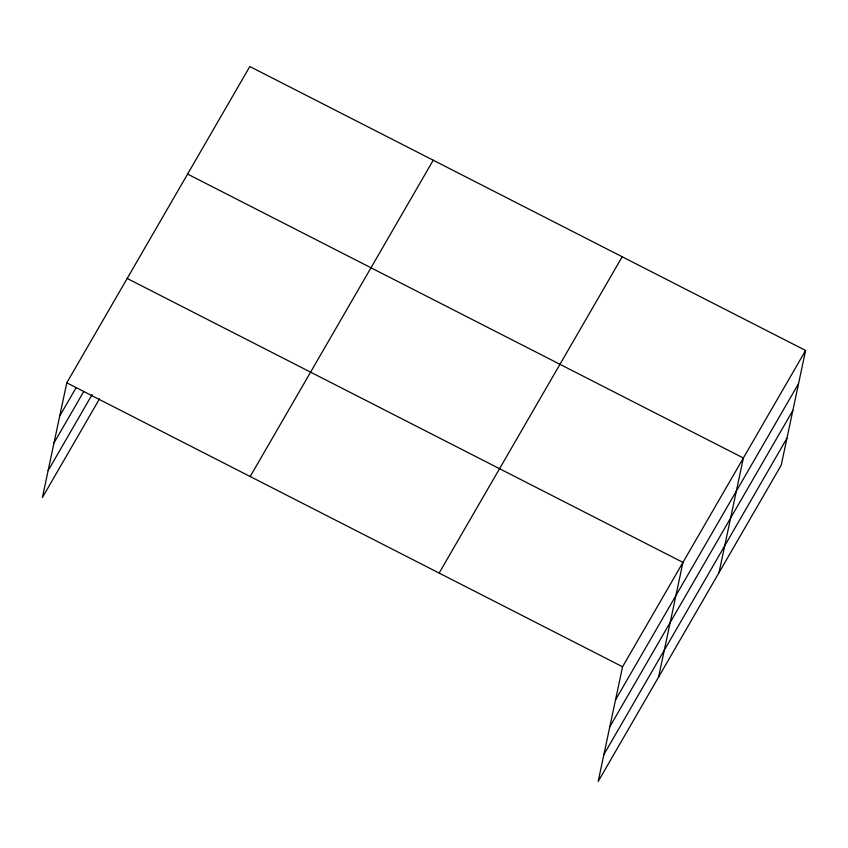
<?xml version="1.0" encoding="UTF-8"?>
<svg xmlns="http://www.w3.org/2000/svg" width="848" height="848" viewBox="0 0 848 848"><rect width="100%" height="100%" fill="white"/><g stroke="black" fill="none" stroke-linecap="round" stroke-linejoin="round"><path stroke-width="1.27" d="M805.6 350.468L622.559 666.772L598.169 781.474L781.22 465.17L805.6 350.468L249.831 66.526L66.78 382.83L42.4 497.532L99.523 398.825M658.578 677.096L682.958 562.394L127.189 278.451M718.987 572.718L743.367 458.005L187.588 174.073M59.731 415.976L76.15 387.61M54.018 442.889L83.56 391.84M48.124 470.619L92.114 394.606M250.192 476.523L433.233 160.23M439.147 573.068L622.199 256.764M615.51 699.918L798.551 383.614M609.786 726.831L792.838 410.527M603.893 754.561L786.944 438.257M66.78 382.83L622.559 666.772"/></g></svg>
